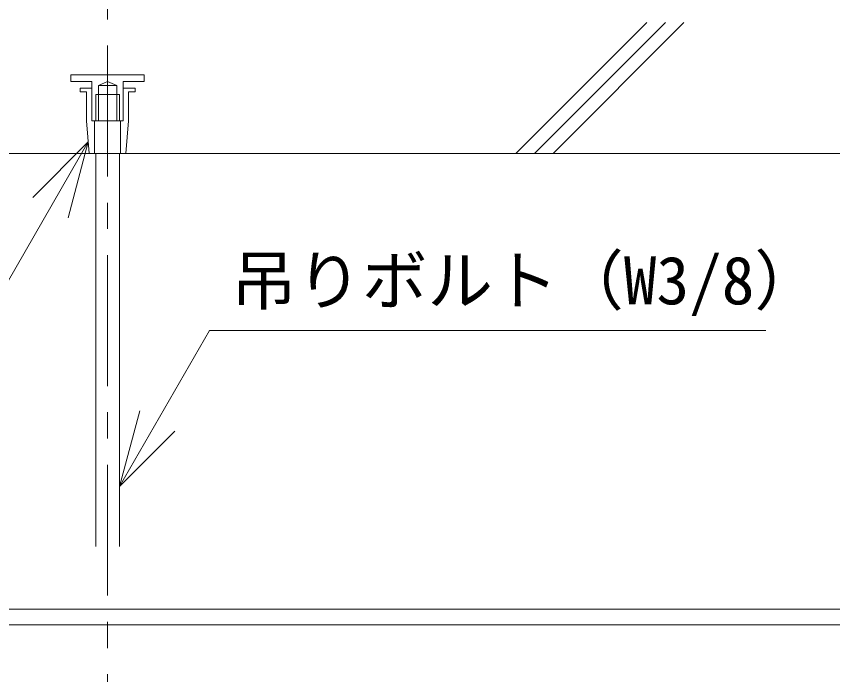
# Model space of a CAD drawing. Units: millimetres at full size, sheet at 1:10; details may follow other scales. Extents: x -2077 to 2023, y -1433 to 1417.
# Drawn here: x 692.5 to 1004.3, y 710 to 961.4 of the extents above; entities that cross this region are included whole.
import ezdxf
from ezdxf.enums import TextEntityAlignment as Align

# ---------------------------------------------------------------- set-up
doc = ezdxf.new("R2010")
doc.units = ezdxf.units.MM
doc.header["$LTSCALE"] = 10
doc.linetypes.add('CHAIN1', pattern=[8, 5, -1, 1, -1])
for name, color, linetype, lineweight in [('1-0_断面', 7, 'Continuous', 9), ('1-1_寸法', 7, 'Continuous', 9), ('1-2_文字', 7, 'Continuous', 9)]:
    doc.layers.add(name, color=color, linetype=linetype, lineweight=lineweight)
doc.styles.add('ＭＳ ゴシック', font='')
doc.styles.get('ＭＳ ゴシック').set_extended_font_data('MS Gothic')

msp = doc.modelspace()

# ---------------------------------------------------------------- linework, layer by layer
at = {"layer": '1-0_断面', "color": 4, "linetype": 'CHAIN1'}
msp.add_line((727.35, 1270.18), (727.35, 382.88), dxfattribs=at)
at = {"layer": '1-0_断面'}
for p, q in [((713.35, 938.99), (713.35, 936.49)), ((741.35, 938.99), (713.35, 938.99)), ((741.35, 936.49), (741.35, 938.99)), ((713.35, 936.49), (721.35, 936.49)), ((721.35, 936.49), (721.35, 921.49)), ((723.85, 934.99), (727.35, 936.49)), ((727.35, 936.49), (730.85, 934.99)), ((733.35, 936.49), (741.35, 936.49)), ((733.35, 921.49), (733.35, 936.49)), ((716.85, 933.99), (716.85, 932.49)), ((716.85, 933.99), (721.35, 933.99)), ((716.85, 932.49), (719.35, 932.49)), ((719.35, 932.49), (719.35, 921.49)), ((723.85, 921.49), (723.85, 934.99)), ((723.85, 934.99), (730.85, 934.99)), ((730.85, 934.99), (730.85, 921.49)), ((733.35, 933.99), (737.85, 933.99)), ((735.35, 932.49), (735.35, 921.49)), ((735.35, 932.49), (737.85, 932.49)), ((737.85, 933.99), (737.85, 932.49)), ((722.85, 931.49), (722.85, 921.49)), ((722.85, 931.49), (731.85, 931.49)), ((731.85, 931.49), (731.85, 921.49)), ((719.35, 921.49), (720.35, 908.99)), ((721.35, 921.49), (723.85, 921.49)), ((722.35, 921.49), (722.35, 908.99)), ((723.85, 921.49), (730.85, 921.49)), ((730.85, 921.49), (733.35, 921.49)), ((732.35, 921.49), (732.35, 908.99)), ((735.35, 921.49), (734.35, 908.99)), ((-253.81, 908.99), (1689.45, 908.99)), ((720.35, 908.99), (734.35, 908.99)), ((722.85, 758.99), (722.85, 908.99)), ((731.85, 758.99), (731.85, 908.99))]:
    msp.add_line(p, q, dxfattribs=at)
at = {"layer": '1-1_寸法'}
for p, q in [((883.34, 908.99), (933.34, 958.99)), ((890.41, 908.99), (940.41, 958.99)), ((897.48, 908.99), (947.48, 958.99)), ((304.56, 734.99), (1154.76, 734.99)), ((299.95, 728.99), (1150.15, 728.99))]:
    msp.add_line(p, q, dxfattribs=at)
at = {"layer": '1-2_文字'}
for p, q in [((678.44, 841.43), (720, 913.41)), ((720, 913.41), (698.79, 892.2)), ((720, 913.41), (712.24, 884.44)), ((766.27, 841.43), (731.85, 781.81)), ((766.27, 841.43), (978.79, 841.43)), ((731.85, 781.81), (739.62, 810.79)), ((731.85, 781.81), (753.07, 803.03))]:
    msp.add_line(p, q, dxfattribs=at)

# ---------------------------------------------------------------- texts
at = {"layer": '1-2_文字', "style": 'ＭＳ ゴシック'}
msp.add_text('吊りボルト（W3/8）', height=18.33, dxfattribs=at).set_placement((774.51, 845.88), align=Align.BOTTOM_LEFT)

doc.saveas('drawing.dxf')
